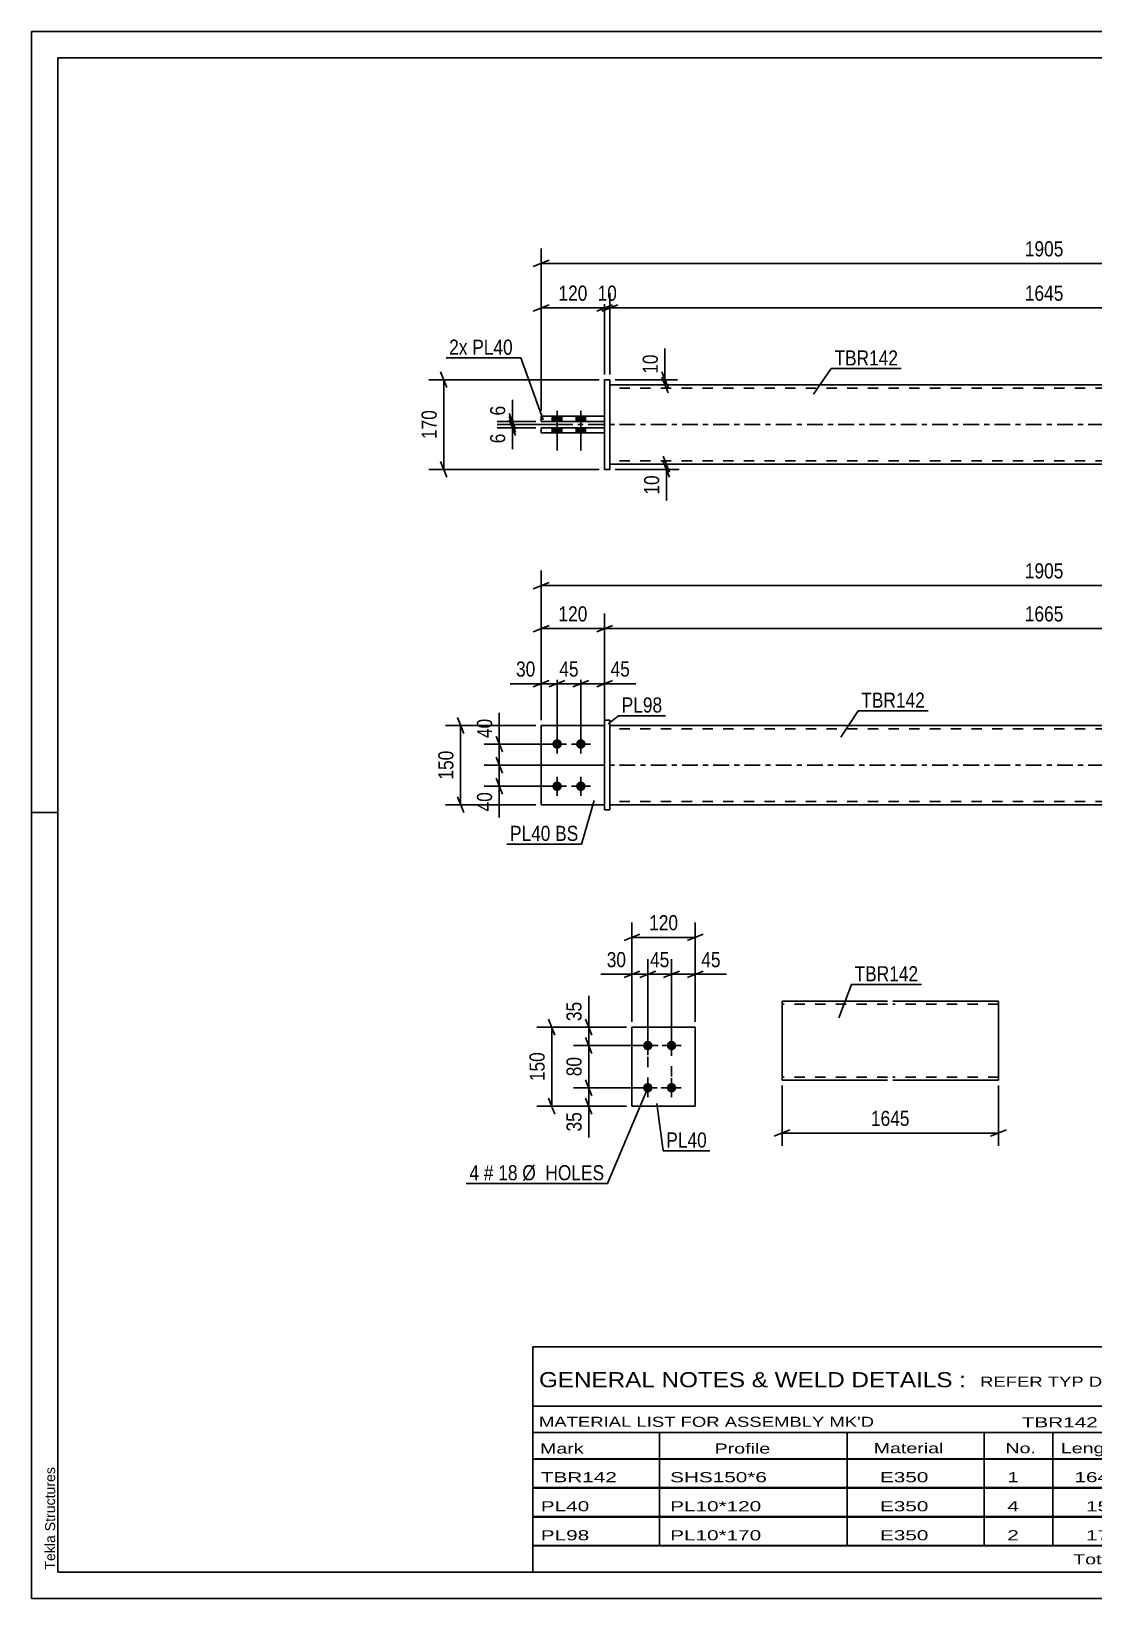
# Model space of a CAD drawing. Header units: millimetres. Extents: x 0 to 420, y 0 to 297.
# Drawn here: x 0 to 201.2, y 0 to 297 of the extents above; entities that cross this region are included whole.
import ezdxf

# ---------------------------------------------------------------- set-up
doc = ezdxf.new("R2010")
doc.units = ezdxf.units.MM
doc.linetypes.add('DXK_LINE_DOT2', pattern=[3.9198, 1.9599, -1.9599])
doc.linetypes.add('DXK_LINE_DOT3', pattern=[5.9187, 2.979, -0.9799, 0.9799, -0.9799])
doc.styles.add('Arial', font='ARIAL.TTF', dxfattribs={"height": 0.2})
doc.styles.add('Arial Narrow', font='ARIALN.TTF', dxfattribs={"height": 0.2})

# ---------------------------------------------------------------- blocks, each defined once
blk = doc.blocks.new('Unknown-580573102-1163')
at = {"color": 5, "linetype": 'Continuous'}
for p, q in [((420, 297), (0, 297)), ((0, 297), (0, 0)), ((0, 292), (0, 297)), ((415, 292), (5, 292)), ((5, 292), (5, 5)), ((5, 149), (0, 149)), ((0, 0), (0, 5)), ((5, 5), (415, 5)), ((0, 0), (420, 0))]:
    blk.add_line(p, q, dxfattribs=at)
at = {"color": 174, "linetype": 'Continuous', "style": 'Arial'}
blk.add_text('Tekla Structures', height=1.9102, rotation=90, dxfattribs=at).set_placement((4.5, 5.5))
blk = doc.blocks.new('Part-580573102-1794 - 1738')
at = {"color": 2, "linetype": 'Continuous'}
for p, q in [((96.58, 165.45), (108.58, 165.45)), ((96.58, 165.45), (96.58, 150.45)), ((108.58, 150.45), (96.58, 150.45)), ((96.58, 150.45), (96.58, 150.45))]:
    blk.add_line(p, q, dxfattribs=at)
at = {"color": 7, "linetype": 'DXK_LINE_DOT2'}
for p, q in [((96.58, 165.45), (108.58, 165.45)), ((108.58, 165.45), (108.58, 165.45)), ((108.58, 165.45), (108.58, 150.45)), ((96.58, 150.45), (108.58, 150.45))]:
    blk.add_line(p, q, dxfattribs=at)
blk = doc.blocks.new('Part-580573102-1799 - 1738')
at = {"color": 2, "linetype": 'Continuous'}
for p, q in [((108.58, 166.46), (109.58, 166.46)), ((109.58, 166.45), (108.58, 166.45)), ((108.58, 166.45), (108.58, 149.45)), ((109.58, 166.45), (109.58, 149.45)), ((108.58, 149.45), (109.58, 149.45))]:
    blk.add_line(p, q, dxfattribs=at)
at = {"color": 7, "linetype": 'DXK_LINE_DOT2'}
for p, q in [((108.58, 166.45), (108.58, 166.46)), ((108.58, 166.46), (108.58, 166.45)), ((109.58, 166.46), (109.58, 166.45)), ((108.58, 149.46), (109.58, 149.46))]:
    blk.add_line(p, q, dxfattribs=at)
blk = doc.blocks.new('Part-580573102-1789 - 1738')
at = {"color": 7, "linetype": 'DXK_LINE_DOT2'}
for p, q in [((96.58, 165.45), (108.58, 165.45)), ((96.58, 165.45), (108.58, 165.45)), ((96.58, 150.45), (96.58, 165.45)), ((108.58, 165.45), (108.58, 165.45)), ((108.58, 165.45), (108.58, 150.45)), ((96.58, 150.45), (108.58, 150.45)), ((108.58, 150.45), (96.58, 150.45)), ((96.58, 150.45), (96.58, 150.45))]:
    blk.add_line(p, q, dxfattribs=at)
blk = doc.blocks.new('Part-580573102-1804 - 1738')
at = {"color": 2, "linetype": 'Continuous'}
for p, q in [((109.58, 165.45), (274.09, 165.45)), ((109.58, 150.45), (274.09, 150.45))]:
    blk.add_line(p, q, dxfattribs=at)
at = {"color": 7, "linetype": 'DXK_LINE_DOT2'}
for p, q in [((109.58, 150.45), (109.58, 165.45)), ((274.09, 164.85), (109.58, 164.85)), ((274.09, 150.45), (274.09, 165.45)), ((274.09, 151.05), (109.58, 151.05))]:
    blk.add_line(p, q, dxfattribs=at)
at = {"color": 7, "linetype": 'DXK_LINE_DOT3'}
blk.add_line((99.58, 157.95), (284.09, 157.95), dxfattribs=at)
blk = doc.blocks.new('Bolt-580573102-1806 - 1738')
at = {"linetype": 'Continuous'}
for points in [[(99.58, 162.85), (99.77, 162.83), (99.95, 162.78), (100.11, 162.68), (100.25, 162.56), (100.36, 162.4), (100.44, 162.23), (100.48, 162.05), (100.48, 161.86), (100.44, 161.68), (100.36, 161.5), (100.25, 161.35), (100.11, 161.23), (99.95, 161.13), (99.77, 161.07), (99.58, 161.05), (99.4, 161.07), (99.22, 161.13), (99.05, 161.23), (98.91, 161.35), (98.8, 161.5), (98.73, 161.68), (98.69, 161.86), (98.69, 162.05), (98.73, 162.23), (98.8, 162.4), (98.91, 162.56), (99.05, 162.68), (99.22, 162.78), (99.4, 162.83)], [(104.08, 162.85), (104.27, 162.83), (104.45, 162.78), (104.61, 162.68), (104.75, 162.56), (104.86, 162.4), (104.94, 162.23), (104.98, 162.05), (104.98, 161.86), (104.94, 161.68), (104.86, 161.5), (104.75, 161.35), (104.61, 161.23), (104.45, 161.13), (104.27, 161.07), (104.08, 161.05), (103.9, 161.07), (103.72, 161.13), (103.55, 161.23), (103.41, 161.35), (103.3, 161.5), (103.23, 161.68), (103.19, 161.86), (103.19, 162.05), (103.23, 162.23), (103.3, 162.4), (103.41, 162.56), (103.55, 162.68), (103.72, 162.78), (103.9, 162.83)], [(99.58, 154.85), (99.77, 154.83), (99.95, 154.78), (100.11, 154.68), (100.25, 154.56), (100.36, 154.4), (100.44, 154.23), (100.48, 154.05), (100.48, 153.86), (100.44, 153.68), (100.36, 153.5), (100.25, 153.35), (100.11, 153.23), (99.95, 153.13), (99.77, 153.07), (99.58, 153.05), (99.4, 153.07), (99.22, 153.13), (99.05, 153.23), (98.91, 153.35), (98.8, 153.5), (98.73, 153.68), (98.69, 153.86), (98.69, 154.05), (98.73, 154.23), (98.8, 154.4), (98.91, 154.56), (99.05, 154.68), (99.22, 154.78), (99.4, 154.83)], [(104.08, 154.85), (104.27, 154.83), (104.45, 154.78), (104.61, 154.68), (104.75, 154.56), (104.86, 154.4), (104.94, 154.23), (104.98, 154.05), (104.98, 153.86), (104.94, 153.68), (104.86, 153.5), (104.75, 153.35), (104.61, 153.23), (104.45, 153.13), (104.27, 153.07), (104.08, 153.05), (103.9, 153.07), (103.72, 153.13), (103.55, 153.23), (103.41, 153.35), (103.3, 153.5), (103.23, 153.68), (103.19, 153.86), (103.19, 154.05), (103.23, 154.23), (103.3, 154.4), (103.41, 154.56), (103.55, 154.68), (103.72, 154.78), (103.9, 154.83)]]:
    blk.add_hatch(color=1, dxfattribs=at).paths.add_polyline_path(points)
at = {"color": 1, "linetype": 'Continuous'}
for p, q in [((99.58, 160.15), (99.58, 163.75)), ((104.08, 160.15), (104.08, 163.75)), ((101.38, 161.95), (97.78, 161.95)), ((105.88, 161.95), (102.28, 161.95)), ((99.58, 152.15), (99.58, 155.75)), ((104.08, 152.15), (104.08, 155.75)), ((101.38, 153.95), (97.78, 153.95)), ((105.88, 153.95), (102.28, 153.95))]:
    blk.add_line(p, q, dxfattribs=at)
blk = doc.blocks.new('Part-580573102-1445 - 1390')
at = {"color": 2, "linetype": 'Continuous'}
for p, q in [((109.58, 229.99), (274.09, 229.99)), ((274.09, 214.99), (109.58, 214.99))]:
    blk.add_line(p, q, dxfattribs=at)
at = {"color": 7, "linetype": 'DXK_LINE_DOT2'}
for p, q in [((109.58, 214.99), (109.58, 229.99)), ((274.09, 229.39), (109.58, 229.39)), ((274.09, 229.99), (274.09, 214.99)), ((274.09, 215.59), (109.58, 215.59))]:
    blk.add_line(p, q, dxfattribs=at)
at = {"color": 7, "linetype": 'DXK_LINE_DOT3'}
blk.add_line((99.58, 222.49), (284.09, 222.49), dxfattribs=at)
blk = doc.blocks.new('Bolt-580573102-1429 - 1390')
at = {"linetype": 'Continuous'}
for points in [[(98.68, 223.09), (100.48, 223.09), (100.48, 224.09), (98.68, 224.09)], [(98.68, 223.09), (100.48, 223.09), (100.48, 224.09), (98.68, 224.09)], [(103.18, 223.09), (104.98, 223.09), (104.98, 224.09), (103.18, 224.09)], [(103.18, 223.09), (104.98, 223.09), (104.98, 224.09), (103.18, 224.09)], [(98.68, 220.89), (100.48, 220.89), (100.48, 221.89), (98.68, 221.89)], [(98.68, 220.89), (100.48, 220.89), (100.48, 221.89), (98.68, 221.89)], [(103.18, 220.89), (104.98, 220.89), (104.98, 221.89), (103.18, 221.89)], [(103.18, 220.89), (104.98, 220.89), (104.98, 221.89), (103.18, 221.89)]]:
    blk.add_hatch(color=1, dxfattribs=at).paths.add_polyline_path(points)
at = {"color": 1, "linetype": 'Continuous'}
for p, q in [((98.68, 224.09), (98.68, 223.09)), ((98.68, 224.09), (98.68, 223.09)), ((99.58, 225.09), (99.58, 217.59)), ((99.58, 225.09), (99.58, 217.59)), ((100.48, 224.09), (100.48, 223.09)), ((100.48, 224.09), (100.48, 223.09)), ((103.18, 224.09), (103.18, 223.09)), ((103.18, 224.09), (103.18, 223.09)), ((104.08, 225.09), (104.08, 217.59)), ((104.08, 225.09), (104.08, 217.59)), ((104.98, 224.09), (104.98, 223.09)), ((104.98, 224.09), (104.98, 223.09)), ((98.68, 221.89), (98.68, 220.89)), ((98.68, 221.89), (98.68, 220.89)), ((100.48, 221.89), (100.48, 220.89)), ((100.48, 221.89), (100.48, 220.89)), ((103.18, 221.89), (103.18, 220.89)), ((103.18, 221.89), (103.18, 220.89)), ((104.98, 221.89), (104.98, 220.89)), ((104.98, 221.89), (104.98, 220.89))]:
    blk.add_line(p, q, dxfattribs=at)
blk = doc.blocks.new('Part-580573102-1446 - 1390')
at = {"color": 2, "linetype": 'Continuous'}
for p, q in [((109.58, 230.99), (108.58, 230.99)), ((108.58, 230.99), (109.58, 230.99)), ((108.58, 213.99), (108.58, 230.99)), ((109.58, 230.99), (109.58, 213.99)), ((109.58, 213.99), (108.58, 213.99))]:
    blk.add_line(p, q, dxfattribs=at)
at = {"color": 7, "linetype": 'DXK_LINE_DOT2'}
for p, q in [((108.58, 230.99), (108.58, 230.99)), ((108.58, 230.99), (108.58, 230.99)), ((109.58, 230.99), (109.58, 230.99)), ((109.58, 230.99), (109.58, 230.99)), ((108.58, 213.99), (109.58, 213.99)), ((108.58, 213.99), (108.58, 213.99))]:
    blk.add_line(p, q, dxfattribs=at)
blk = doc.blocks.new('Part-580573102-1451 - 1390')
at = {"color": 2, "linetype": 'Continuous'}
for p, q in [((96.58, 221.89), (108.58, 221.89)), ((96.58, 221.89), (108.58, 221.89)), ((96.58, 220.89), (96.58, 221.89)), ((96.58, 220.89), (108.58, 220.89))]:
    blk.add_line(p, q, dxfattribs=at)
at = {"color": 7, "linetype": 'DXK_LINE_DOT2'}
for p, q in [((96.58, 221.89), (96.58, 221.89)), ((96.58, 221.89), (96.58, 221.89)), ((96.58, 220.89), (108.58, 220.89)), ((108.58, 221.89), (108.58, 220.89))]:
    blk.add_line(p, q, dxfattribs=at)
blk = doc.blocks.new('Part-580573102-1456 - 1390')
at = {"color": 2, "linetype": 'Continuous'}
for p, q in [((96.58, 224.09), (108.58, 224.09)), ((96.58, 224.09), (108.58, 224.09)), ((96.58, 224.09), (96.58, 223.09)), ((96.58, 223.09), (108.58, 223.09))]:
    blk.add_line(p, q, dxfattribs=at)
at = {"color": 7, "linetype": 'DXK_LINE_DOT2'}
for p, q in [((96.58, 224.09), (96.58, 224.09)), ((96.58, 224.09), (96.58, 224.09)), ((96.58, 223.09), (108.58, 223.09)), ((108.58, 224.09), (108.58, 223.09))]:
    blk.add_line(p, q, dxfattribs=at)
blk = doc.blocks.new('Bolt-580573102-2158 - 2123')
at = {"linetype": 'Continuous'}
for points in [[(116.76, 103.91), (116.58, 103.93), (116.4, 103.99), (116.24, 104.09), (116.1, 104.21), (115.98, 104.36), (115.91, 104.54), (115.87, 104.72), (115.87, 104.91), (115.91, 105.09), (115.98, 105.26), (116.1, 105.42), (116.24, 105.54), (116.4, 105.64), (116.58, 105.69), (116.76, 105.71), (116.95, 105.69), (117.13, 105.64), (117.29, 105.54), (117.43, 105.42), (117.54, 105.26), (117.62, 105.09), (117.66, 104.91), (117.66, 104.72), (117.62, 104.54), (117.54, 104.36), (117.43, 104.21), (117.29, 104.09), (117.13, 103.99), (116.95, 103.93)], [(121.26, 103.91), (121.08, 103.93), (120.9, 103.99), (120.74, 104.09), (120.6, 104.21), (120.48, 104.36), (120.41, 104.54), (120.37, 104.72), (120.37, 104.91), (120.41, 105.09), (120.48, 105.26), (120.6, 105.42), (120.74, 105.54), (120.9, 105.64), (121.08, 105.69), (121.26, 105.71), (121.45, 105.69), (121.63, 105.64), (121.79, 105.54), (121.93, 105.42), (122.04, 105.26), (122.12, 105.09), (122.16, 104.91), (122.16, 104.72), (122.12, 104.54), (122.04, 104.36), (121.93, 104.21), (121.79, 104.09), (121.63, 103.99), (121.45, 103.93)], [(116.76, 95.91), (116.58, 95.93), (116.4, 95.99), (116.24, 96.09), (116.1, 96.21), (115.98, 96.36), (115.91, 96.54), (115.87, 96.72), (115.87, 96.91), (115.91, 97.09), (115.98, 97.26), (116.1, 97.42), (116.24, 97.54), (116.4, 97.64), (116.58, 97.69), (116.76, 97.71), (116.95, 97.69), (117.13, 97.64), (117.29, 97.54), (117.43, 97.42), (117.54, 97.26), (117.62, 97.09), (117.66, 96.91), (117.66, 96.72), (117.62, 96.54), (117.54, 96.36), (117.43, 96.21), (117.29, 96.09), (117.13, 95.99), (116.95, 95.93)], [(121.26, 95.91), (121.08, 95.93), (120.9, 95.99), (120.74, 96.09), (120.6, 96.21), (120.48, 96.36), (120.41, 96.54), (120.37, 96.72), (120.37, 96.91), (120.41, 97.09), (120.48, 97.26), (120.6, 97.42), (120.74, 97.54), (120.9, 97.64), (121.08, 97.69), (121.26, 97.71), (121.45, 97.69), (121.63, 97.64), (121.79, 97.54), (121.93, 97.42), (122.04, 97.26), (122.12, 97.09), (122.16, 96.91), (122.16, 96.72), (122.12, 96.54), (122.04, 96.36), (121.93, 96.21), (121.79, 96.09), (121.63, 95.99), (121.45, 95.93)]]:
    blk.add_hatch(color=1, dxfattribs=at).paths.add_polyline_path(points)
at = {"color": 1, "linetype": 'Continuous'}
for p, q in [((118.56, 104.81), (114.96, 104.81)), ((116.76, 103.01), (116.76, 106.61)), ((123.06, 104.81), (119.46, 104.81)), ((121.26, 103.01), (121.26, 106.61)), ((116.76, 95.01), (116.76, 98.61)), ((121.26, 95.01), (121.26, 98.61)), ((118.56, 96.81), (114.96, 96.81)), ((123.06, 96.81), (119.46, 96.81))]:
    blk.add_line(p, q, dxfattribs=at)
blk = doc.blocks.new('Part-580573102-2163 - 2123')
at = {"color": 2, "linetype": 'Continuous'}
for p, q in [((113.76, 108.31), (125.76, 108.31)), ((113.76, 93.31), (113.76, 108.31)), ((125.76, 108.31), (125.76, 108.31)), ((125.76, 108.31), (125.76, 93.31)), ((125.76, 93.31), (113.76, 93.31)), ((113.76, 93.31), (113.76, 93.31))]:
    blk.add_line(p, q, dxfattribs=at)
at = {"color": 7, "linetype": 'DXK_LINE_DOT2'}
for p, q in [((113.76, 108.31), (125.76, 108.31)), ((113.76, 93.31), (125.76, 93.31)), ((113.76, 93.31), (113.76, 93.31))]:
    blk.add_line(p, q, dxfattribs=at)
blk = doc.blocks.new('Part-580573102-2321 - 2313')
at = {"color": 2, "linetype": 'Continuous'}
for p, q in [((142.19, 98.32), (142.19, 113.23)), ((142.19, 113.23), (162.19, 113.23)), ((163.19, 113.23), (183.19, 113.23)), ((183.19, 113.23), (183.19, 113.14)), ((183.19, 113.14), (183.19, 112.03)), ((183.19, 98.23), (183.19, 112.03)), ((142.19, 98.23), (142.19, 98.32)), ((162.19, 98.23), (142.19, 98.23)), ((183.19, 98.23), (163.19, 98.23))]:
    blk.add_line(p, q, dxfattribs=at)
at = {"color": 7, "linetype": 'DXK_LINE_DOT2'}
for p, q in [((183.19, 112.03), (183.19, 112.88)), ((162.19, 112.63), (142.19, 112.63)), ((183.19, 112.63), (163.19, 112.63)), ((142.19, 98.83), (142.19, 98.88)), ((162.19, 98.83), (142.19, 98.83)), ((142.19, 98.23), (142.19, 98.23)), ((183.19, 98.83), (163.19, 98.83)), ((183.19, 98.83), (183.19, 98.88))]:
    blk.add_line(p, q, dxfattribs=at)
blk = doc.blocks.new('Rectangle-580573102-2273 - 2123')
at = {"color": 1, "linetype": 'DXK_LINE_DOT2'}
blk.add_lwpolyline([(116.76, 104.81), (121.26, 104.81), (121.26, 96.81), (116.76, 96.81), (116.76, 104.81)], close=True, dxfattribs=at)
blk = doc.blocks.new('StraightDimension-580573102-1914 - 1738')
at = {"color": 7, "linetype": 'Continuous'}
for p, q in [((110.08, 184.43), (107.08, 183.23)), ((108.58, 158.95), (108.58, 186.68)), ((273.59, 183.23), (276.59, 184.43)), ((275.09, 166.45), (275.09, 186.68)), ((108.58, 183.83), (275.09, 183.83))]:
    blk.add_line(p, q, dxfattribs=at)
at = {"color": 0}
blk.add_wipeout([(196.09, 184.58), (196.09, 188.78), (187.58, 188.78), (187.58, 184.58)], dxfattribs=at)
at = {"color": 3, "style": 'Arial Narrow'}
blk.add_text('1665', height=2.863, dxfattribs=at).set_placement((188.18, 185.18))
blk = doc.blocks.new('StraightDimension-580573102-1991 - 1738')
at = {"color": 7, "linetype": 'Continuous'}
for p, q in [((107.58, 157.95), (85.77, 157.95)), ((88.02, 159.45), (89.22, 156.45)), ((88.62, 153.95), (88.62, 157.95)), ((89.22, 152.45), (88.02, 155.45)), ((98.58, 153.95), (85.77, 153.95))]:
    blk.add_line(p, q, dxfattribs=at)
at = {"color": 0}
blk.add_wipeout([(87.87, 153.43), (83.67, 153.43), (83.67, 148.57), (87.87, 148.57)], dxfattribs=at)
at = {"color": 7, "linetype": 'Continuous'}
blk.add_line((88.62, 153.95), (88.62, 148.05), dxfattribs=at)
blk.add_line((88.62, 153.95), (88.62, 148.05), dxfattribs=at)
at = {"color": 3, "style": 'Arial Narrow'}
blk.add_text('40', height=2.863, rotation=90.0002, dxfattribs=at).set_placement((87.27, 149.17))
blk = doc.blocks.new('StraightDimension-580573102-1974 - 1738')
at = {"color": 7, "linetype": 'Continuous'}
for p, q in [((104.08, 162.95), (104.08, 176.23)), ((108.58, 166.45), (108.58, 176.23)), ((102.58, 172.78), (105.58, 173.98)), ((104.08, 173.38), (108.58, 173.38)), ((110.08, 173.98), (107.08, 172.78))]:
    blk.add_line(p, q, dxfattribs=at)
at = {"color": 0}
blk.add_wipeout([(113.96, 174.13), (113.96, 178.33), (109.11, 178.33), (109.11, 174.13)], dxfattribs=at)
at = {"color": 7, "linetype": 'Continuous'}
blk.add_line((108.58, 173.38), (114.49, 173.38), dxfattribs=at)
blk.add_line((108.58, 173.38), (114.49, 173.38), dxfattribs=at)
at = {"color": 3, "style": 'Arial Narrow'}
blk.add_text('45', height=2.863, dxfattribs=at).set_placement((109.71, 174.73))
blk = doc.blocks.new('StraightDimension-580573102-2000 - 1738')
at = {"color": 7, "linetype": 'Continuous'}
for p, q in [((88.02, 163.45), (89.22, 160.45)), ((98.58, 161.95), (85.77, 161.95)), ((88.62, 157.95), (88.62, 161.95)), ((107.58, 157.95), (85.77, 157.95)), ((89.22, 156.45), (88.02, 159.45))]:
    blk.add_line(p, q, dxfattribs=at)
at = {"color": 0}
blk.add_wipeout([(87.87, 167.34), (83.67, 167.34), (83.67, 162.48), (87.87, 162.48)], dxfattribs=at)
at = {"color": 7, "linetype": 'Continuous'}
blk.add_line((88.62, 161.95), (88.62, 167.86), dxfattribs=at)
blk.add_line((88.62, 161.95), (88.62, 167.86), dxfattribs=at)
at = {"color": 3, "style": 'Arial Narrow'}
blk.add_text('40', height=2.863, rotation=90.0002, dxfattribs=at).set_placement((87.27, 163.08))
blk = doc.blocks.new('StraightDimension-580573102-1856 - 1738')
at = {"color": 7, "linetype": 'Continuous'}
for p, q in [((96.58, 166.45), (96.58, 194.83)), ((287.09, 166.45), (287.09, 194.83)), ((98.08, 192.58), (95.08, 191.38)), ((96.58, 191.98), (287.09, 191.98)), ((285.59, 191.38), (288.59, 192.58))]:
    blk.add_line(p, q, dxfattribs=at)
at = {"color": 0}
blk.add_wipeout([(196.09, 192.73), (196.09, 196.93), (187.58, 196.93), (187.58, 192.73)], dxfattribs=at)
at = {"color": 3, "style": 'Arial Narrow'}
blk.add_text('1905', height=2.863, dxfattribs=at).set_placement((188.18, 193.33))
blk = doc.blocks.new('StraightDimension-580573102-1929 - 1738')
at = {"color": 7, "linetype": 'Continuous'}
for p, q in [((95.08, 183.23), (98.08, 184.43)), ((96.58, 166.45), (96.58, 186.68)), ((110.08, 184.43), (107.08, 183.23)), ((108.58, 158.95), (108.58, 186.68)), ((96.58, 183.83), (108.58, 183.83))]:
    blk.add_line(p, q, dxfattribs=at)
at = {"color": 0}
blk.add_wipeout([(105.93, 184.58), (105.93, 188.78), (99.24, 188.78), (99.24, 184.58)], dxfattribs=at)
at = {"color": 3, "style": 'Arial Narrow'}
blk.add_text('120', height=2.863, dxfattribs=at).set_placement((99.84, 185.18))
blk = doc.blocks.new('StraightDimension-580573102-1945 - 1738')
at = {"color": 7, "linetype": 'Continuous'}
for p, q in [((96.58, 166.45), (96.58, 176.23)), ((99.58, 162.95), (99.58, 176.23)), ((95.08, 172.78), (98.08, 173.98)), ((96.58, 173.38), (99.58, 173.38)), ((101.08, 173.98), (98.08, 172.78))]:
    blk.add_line(p, q, dxfattribs=at)
at = {"color": 0}
blk.add_wipeout([(96.06, 174.13), (96.06, 178.33), (91.2, 178.33), (91.2, 174.13)], dxfattribs=at)
at = {"color": 7, "linetype": 'Continuous'}
blk.add_line((96.58, 173.38), (90.68, 173.38), dxfattribs=at)
blk.add_line((96.58, 173.38), (90.68, 173.38), dxfattribs=at)
at = {"color": 3, "style": 'Arial Narrow'}
blk.add_text('30', height=2.863, dxfattribs=at).set_placement((91.8, 174.73))
blk = doc.blocks.new('StraightDimension-580573102-1961 - 1738')
at = {"color": 7, "linetype": 'Continuous'}
for p, q in [((99.58, 162.95), (99.58, 176.23)), ((104.08, 162.95), (104.08, 176.23)), ((98.08, 172.78), (101.08, 173.98)), ((99.58, 173.38), (104.08, 173.38)), ((105.58, 173.98), (102.58, 172.78))]:
    blk.add_line(p, q, dxfattribs=at)
at = {"color": 0}
blk.add_wipeout([(104.26, 174.13), (104.26, 178.33), (99.4, 178.33), (99.4, 174.13)], dxfattribs=at)
at = {"color": 3, "style": 'Arial Narrow'}
blk.add_text('45', height=2.863, dxfattribs=at).set_placement((100, 174.73))
blk = doc.blocks.new('StraightDimension-580573102-2010 - 1738')
at = {"color": 7, "linetype": 'Continuous'}
for p, q in [((81.89, 163.95), (80.69, 166.95)), ((95.58, 165.45), (78.44, 165.45)), ((81.29, 150.45), (81.29, 165.45)), ((80.69, 151.95), (81.89, 148.95)), ((95.58, 150.45), (78.44, 150.45))]:
    blk.add_line(p, q, dxfattribs=at)
at = {"color": 0}
blk.add_wipeout([(80.54, 161.3), (76.34, 161.3), (76.34, 154.61), (80.54, 154.61)], dxfattribs=at)
at = {"color": 3, "style": 'Arial Narrow'}
blk.add_text('150', height=2.863, rotation=90.0002, dxfattribs=at).set_placement((79.94, 155.21))
blk = doc.blocks.new('StraightDimension-580573102-1691 - 1390')
at = {"color": 7, "linetype": 'Continuous'}
for p, q in [((90.51, 223.99), (91.71, 220.99)), ((91.71, 220.39), (90.51, 223.39)), ((100.83, 222.49), (88.26, 222.49)), ((95.58, 221.89), (88.26, 221.89)), ((91.11, 221.89), (91.11, 222.49))]:
    blk.add_line(p, q, dxfattribs=at)
at = {"color": 0}
blk.add_wipeout([(90.36, 221.36), (86.16, 221.36), (86.16, 218.34), (90.36, 218.34)], dxfattribs=at)
at = {"color": 7, "linetype": 'Continuous'}
blk.add_line((91.11, 221.89), (91.11, 217.81), dxfattribs=at)
blk.add_line((91.11, 221.89), (91.11, 217.81), dxfattribs=at)
at = {"color": 3, "style": 'Arial Narrow'}
blk.add_text('6', height=2.86, rotation=90.0002, dxfattribs=at).set_placement((89.76, 218.94))
blk = doc.blocks.new('StraightDimension-580573102-1567 - 1390')
at = {"color": 7, "linetype": 'Continuous'}
for p, q in [((96.58, 225.09), (96.58, 255.86)), ((287.09, 225.09), (287.09, 255.86)), ((98.08, 253.61), (95.08, 252.41)), ((96.58, 253.01), (287.09, 253.01)), ((285.59, 252.41), (288.59, 253.61))]:
    blk.add_line(p, q, dxfattribs=at)
at = {"color": 0}
blk.add_wipeout([(196.09, 253.76), (196.09, 257.96), (187.58, 257.96), (187.58, 253.76)], dxfattribs=at)
at = {"color": 3, "style": 'Arial Narrow'}
blk.add_text('1905', height=2.863, dxfattribs=at).set_placement((188.18, 254.36))
blk = doc.blocks.new('StraightDimension-580573102-1588 - 1390')
at = {"color": 7, "linetype": 'Continuous'}
for p, q in [((96.58, 225.09), (96.58, 247.45)), ((108.58, 231.99), (108.58, 247.45)), ((95.08, 244), (98.08, 245.2)), ((96.58, 244.6), (108.58, 244.6)), ((110.08, 245.2), (107.08, 244))]:
    blk.add_line(p, q, dxfattribs=at)
at = {"color": 0}
blk.add_wipeout([(105.93, 245.35), (105.93, 249.55), (99.24, 249.55), (99.24, 245.35)], dxfattribs=at)
at = {"color": 3, "style": 'Arial Narrow'}
blk.add_text('120', height=2.863, dxfattribs=at).set_placement((99.84, 245.95))
blk = doc.blocks.new('StraightDimension-580573102-1598 - 1390')
at = {"color": 7, "linetype": 'Continuous'}
for p, q in [((108.58, 231.99), (108.58, 247.45)), ((109.58, 231.99), (109.58, 247.45)), ((107.08, 244), (110.08, 245.2)), ((111.08, 245.2), (108.08, 244)), ((108.58, 244.6), (109.58, 244.6))]:
    blk.add_line(p, q, dxfattribs=at)
at = {"color": 0}
blk.add_wipeout([(111.51, 245.35), (111.51, 249.55), (106.65, 249.55), (106.65, 245.35)], dxfattribs=at)
at = {"color": 3, "style": 'Arial Narrow'}
blk.add_text('10', height=2.863, dxfattribs=at).set_placement((107.25, 245.95))
blk = doc.blocks.new('StraightDimension-580573102-1608 - 1390')
at = {"color": 7, "linetype": 'Continuous'}
for p, q in [((109.58, 231.99), (109.58, 247.45)), ((274.09, 231.99), (274.09, 247.45)), ((111.08, 245.2), (108.08, 244)), ((109.58, 244.6), (274.09, 244.6)), ((272.59, 244), (275.59, 245.2))]:
    blk.add_line(p, q, dxfattribs=at)
at = {"color": 0}
blk.add_wipeout([(196.09, 245.35), (196.09, 249.55), (187.58, 249.55), (187.58, 245.35)], dxfattribs=at)
at = {"color": 3, "style": 'Arial Narrow'}
blk.add_text('1645', height=2.863, dxfattribs=at).set_placement((188.18, 245.95))
blk = doc.blocks.new('StraightDimension-580573102-1629 - 1390')
at = {"color": 7, "linetype": 'Continuous'}
for p, q in [((110.58, 214.99), (122.68, 214.99)), ((110.58, 213.99), (122.68, 213.99)), ((119.68, 216.49), (120.88, 213.49)), ((120.88, 212.49), (119.68, 215.49)), ((120.28, 213.99), (120.28, 214.99))]:
    blk.add_line(p, q, dxfattribs=at)
at = {"color": 0}
blk.add_wipeout([(119.53, 213.46), (115.33, 213.46), (115.33, 208.61), (119.53, 208.61)], dxfattribs=at)
at = {"color": 7, "linetype": 'Continuous'}
blk.add_line((120.28, 213.99), (120.28, 208.08), dxfattribs=at)
blk.add_line((120.28, 213.99), (120.28, 208.08), dxfattribs=at)
at = {"color": 3, "style": 'Arial Narrow'}
blk.add_text('10', height=2.863, rotation=90.0002, dxfattribs=at).set_placement((118.93, 209.21))
blk = doc.blocks.new('StraightDimension-580573102-1639 - 1390')
at = {"color": 7, "linetype": 'Continuous'}
for p, q in [((119.41, 232.49), (120.61, 229.49)), ((110.58, 230.99), (122.41, 230.99)), ((110.58, 229.99), (122.41, 229.99)), ((120.61, 228.49), (119.41, 231.49)), ((120.01, 229.99), (120.01, 230.99))]:
    blk.add_line(p, q, dxfattribs=at)
at = {"color": 0}
blk.add_wipeout([(119.26, 236.37), (115.06, 236.37), (115.06, 231.51), (119.26, 231.51)], dxfattribs=at)
at = {"color": 7, "linetype": 'Continuous'}
blk.add_line((120.01, 230.99), (120.01, 236.89), dxfattribs=at)
blk.add_line((120.01, 230.99), (120.01, 236.89), dxfattribs=at)
at = {"color": 3, "style": 'Arial Narrow'}
blk.add_text('10', height=2.863, rotation=90.0002, dxfattribs=at).set_placement((118.66, 232.11))
blk = doc.blocks.new('StraightDimension-580573102-1670 - 1390')
at = {"color": 7, "linetype": 'Continuous'}
for p, q in [((78.72, 229.49), (77.52, 232.49)), ((107.58, 230.99), (75.27, 230.99)), ((78.12, 213.99), (78.12, 230.99)), ((107.58, 213.99), (75.27, 213.99)), ((77.52, 215.49), (78.72, 212.49))]:
    blk.add_line(p, q, dxfattribs=at)
at = {"color": 0}
blk.add_wipeout([(77.37, 225.83), (73.17, 225.83), (73.17, 219.14), (77.37, 219.14)], dxfattribs=at)
at = {"color": 3, "style": 'Arial Narrow'}
blk.add_text('170', height=2.863, rotation=90.0002, dxfattribs=at).set_placement((76.77, 219.74))
blk = doc.blocks.new('StraightDimension-580573102-1681 - 1390')
at = {"color": 7, "linetype": 'Continuous'}
for p, q in [((95.58, 223.09), (88.26, 223.09)), ((90.51, 224.59), (91.71, 221.59)), ((91.71, 220.99), (90.51, 223.99)), ((91.11, 222.49), (91.11, 223.09)), ((100.83, 222.49), (88.26, 222.49))]:
    blk.add_line(p, q, dxfattribs=at)
at = {"color": 0}
blk.add_wipeout([(90.36, 226.64), (86.16, 226.64), (86.16, 223.61), (90.36, 223.61)], dxfattribs=at)
at = {"color": 7, "linetype": 'Continuous'}
blk.add_line((91.11, 223.09), (91.11, 227.17), dxfattribs=at)
blk.add_line((91.11, 223.09), (91.11, 227.17), dxfattribs=at)
at = {"color": 3, "style": 'Arial Narrow'}
blk.add_text('6', height=2.86, rotation=90.0002, dxfattribs=at).set_placement((89.76, 224.21))
blk = doc.blocks.new('StraightDimension-580573102-2166 - 2123')
at = {"color": 7, "linetype": 'Continuous'}
for p, q in [((113.76, 109.31), (113.76, 128.16)), ((125.76, 109.31), (125.76, 128.16)), ((112.26, 124.71), (115.26, 125.91)), ((113.76, 125.31), (125.76, 125.31)), ((127.26, 125.91), (124.26, 124.71))]:
    blk.add_line(p, q, dxfattribs=at)
at = {"color": 0}
blk.add_wipeout([(123.11, 126.06), (123.11, 130.26), (116.42, 130.26), (116.42, 126.06)], dxfattribs=at)
at = {"color": 3, "style": 'Arial Narrow'}
blk.add_text('120', height=2.863, dxfattribs=at).set_placement((117.02, 126.66))
blk = doc.blocks.new('StraightDimension-580573102-2183 - 2123')
at = {"color": 7, "linetype": 'Continuous'}
for p, q in [((115.26, 117.71), (118.26, 118.91)), ((116.76, 105.81), (116.76, 121.16)), ((122.76, 118.91), (119.76, 117.71)), ((121.26, 105.81), (121.26, 121.16)), ((116.76, 118.31), (121.26, 118.31))]:
    blk.add_line(p, q, dxfattribs=at)
at = {"color": 0}
blk.add_wipeout([(121.44, 119.06), (121.44, 123.26), (116.59, 123.26), (116.59, 119.06)], dxfattribs=at)
at = {"color": 3, "style": 'Arial Narrow'}
blk.add_text('45', height=2.863, dxfattribs=at).set_placement((117.19, 119.66))
blk = doc.blocks.new('StraightDimension-580573102-2193 - 2123')
at = {"color": 7, "linetype": 'Continuous'}
for p, q in [((112.26, 117.71), (115.26, 118.91)), ((113.76, 109.31), (113.76, 121.16)), ((118.26, 118.91), (115.26, 117.71)), ((116.76, 105.81), (116.76, 121.16)), ((113.76, 118.31), (116.76, 118.31))]:
    blk.add_line(p, q, dxfattribs=at)
at = {"color": 0}
blk.add_wipeout([(113.24, 119.06), (113.24, 123.26), (108.38, 123.26), (108.38, 119.06)], dxfattribs=at)
at = {"color": 7, "linetype": 'Continuous'}
blk.add_line((113.76, 118.31), (107.86, 118.31), dxfattribs=at)
blk.add_line((113.76, 118.31), (107.86, 118.31), dxfattribs=at)
at = {"color": 3, "style": 'Arial Narrow'}
blk.add_text('30', height=2.863, dxfattribs=at).set_placement((108.98, 119.66))
blk = doc.blocks.new('StraightDimension-580573102-2206 - 2123')
at = {"color": 7, "linetype": 'Continuous'}
for p, q in [((119.76, 117.71), (122.76, 118.91)), ((121.26, 105.81), (121.26, 121.16)), ((127.26, 118.91), (124.26, 117.71)), ((125.76, 109.31), (125.76, 121.16)), ((121.26, 118.31), (125.76, 118.31))]:
    blk.add_line(p, q, dxfattribs=at)
at = {"color": 0}
blk.add_wipeout([(131.15, 119.06), (131.15, 123.26), (126.29, 123.26), (126.29, 119.06)], dxfattribs=at)
at = {"color": 7, "linetype": 'Continuous'}
blk.add_line((125.76, 118.31), (131.67, 118.31), dxfattribs=at)
blk.add_line((125.76, 118.31), (131.67, 118.31), dxfattribs=at)
at = {"color": 3, "style": 'Arial Narrow'}
blk.add_text('45', height=2.863, dxfattribs=at).set_placement((126.89, 119.66))
blk = doc.blocks.new('StraightDimension-580573102-2220 - 2123')
at = {"color": 7, "linetype": 'Continuous'}
for p, q in [((112.76, 108.31), (95.72, 108.31)), ((99.17, 106.81), (97.97, 109.81)), ((98.57, 93.31), (98.57, 108.31)), ((112.76, 93.31), (95.72, 93.31)), ((97.97, 94.81), (99.17, 91.81))]:
    blk.add_line(p, q, dxfattribs=at)
at = {"color": 0}
blk.add_wipeout([(97.82, 104.16), (93.62, 104.16), (93.62, 97.47), (97.82, 97.47)], dxfattribs=at)
at = {"color": 3, "style": 'Arial Narrow'}
blk.add_text('150', height=2.863, rotation=90.0002, dxfattribs=at).set_placement((97.22, 98.07))
blk = doc.blocks.new('StraightDimension-580573102-2237 - 2123')
at = {"color": 7, "linetype": 'Continuous'}
for p, q in [((104.97, 98.31), (106.17, 95.31)), ((115.76, 96.81), (102.72, 96.81)), ((105.57, 93.31), (105.57, 96.81)), ((112.76, 93.31), (102.72, 93.31)), ((106.17, 91.81), (104.97, 94.81))]:
    blk.add_line(p, q, dxfattribs=at)
at = {"color": 0}
blk.add_wipeout([(104.82, 92.79), (100.62, 92.79), (100.62, 87.93), (104.82, 87.93)], dxfattribs=at)
at = {"color": 7, "linetype": 'Continuous'}
blk.add_line((105.57, 93.31), (105.57, 87.41), dxfattribs=at)
blk.add_line((105.57, 93.31), (105.57, 87.41), dxfattribs=at)
at = {"color": 3, "style": 'Arial Narrow'}
blk.add_text('35', height=2.863, rotation=90.0002, dxfattribs=at).set_placement((104.22, 88.53))
blk = doc.blocks.new('StraightDimension-580573102-2250 - 2123')
at = {"color": 7, "linetype": 'Continuous'}
for p, q in [((115.76, 104.81), (102.72, 104.81)), ((104.97, 106.31), (106.17, 103.31)), ((105.57, 96.81), (105.57, 104.81)), ((106.17, 95.31), (104.97, 98.31)), ((115.76, 96.81), (102.72, 96.81))]:
    blk.add_line(p, q, dxfattribs=at)
at = {"color": 0}
blk.add_wipeout([(104.82, 103.24), (100.62, 103.24), (100.62, 98.39), (104.82, 98.39)], dxfattribs=at)
at = {"color": 3, "style": 'Arial Narrow'}
blk.add_text('80', height=2.863, rotation=90.0002, dxfattribs=at).set_placement((104.22, 98.99))
blk = doc.blocks.new('StraightDimension-580573102-2260 - 2123')
at = {"color": 7, "linetype": 'Continuous'}
for p, q in [((112.76, 108.31), (102.72, 108.31)), ((104.97, 109.81), (106.17, 106.81)), ((105.57, 104.81), (105.57, 108.31)), ((115.76, 104.81), (102.72, 104.81)), ((106.17, 103.31), (104.97, 106.31))]:
    blk.add_line(p, q, dxfattribs=at)
at = {"color": 0}
blk.add_wipeout([(104.82, 113.69), (100.62, 113.69), (100.62, 108.84), (104.82, 108.84)], dxfattribs=at)
at = {"color": 7, "linetype": 'Continuous'}
blk.add_line((105.57, 108.31), (105.57, 114.22), dxfattribs=at)
blk.add_line((105.57, 108.31), (105.57, 114.22), dxfattribs=at)
at = {"color": 3, "style": 'Arial Narrow'}
blk.add_text('35', height=2.863, rotation=90.0002, dxfattribs=at).set_placement((104.22, 109.44))
blk = doc.blocks.new('StraightDimension-580573102-2325 - 2313')
at = {"color": 7, "linetype": 'Continuous'}
for p, q in [((142.19, 97.23), (142.19, 85.83)), ((183.19, 97.23), (183.19, 85.83)), ((143.69, 88.83), (140.69, 87.63)), ((142.19, 88.23), (183.19, 88.23)), ((181.69, 87.63), (184.69, 88.83))]:
    blk.add_line(p, q, dxfattribs=at)
at = {"color": 0}
blk.add_wipeout([(166.95, 88.98), (166.95, 93.18), (158.43, 93.18), (158.43, 88.98)], dxfattribs=at)
at = {"color": 3, "style": 'Arial Narrow'}
blk.add_text('1645', height=2.863, dxfattribs=at).set_placement((159.03, 89.58))
blk = doc.blocks.new('Unknown-580573102-3655')
at = {"color": 7, "linetype": 'Continuous'}
for p, q in [((95, 47.75), (255, 47.75)), ((95, 36.5), (95, 47.75)), ((255, 47.75), (255, 36.5)), ((95, 36.5), (255, 36.5)), ((95, 36.5), (95, 31.5)), ((255, 36.5), (255, 31.5)), ((95, 31.5), (255, 31.5)), ((95, 31.5), (95, 26.5)), ((119, 31.5), (119, 26.5)), ((154.5, 31.5), (154.5, 26.5)), ((180.5, 31.5), (180.5, 26.5)), ((193.5, 31.5), (193.5, 26.5)), ((211, 31.5), (211, 26.5)), ((233, 31.5), (233, 26.5)), ((255, 31.5), (255, 26.5)), ((95, 26.5), (255, 26.5)), ((95, 26.45), (95, 21.05)), ((95, 26.45), (255, 26.45)), ((119, 26.5), (119, 21)), ((154.5, 26.5), (154.5, 21)), ((180.5, 26.5), (180.5, 21)), ((193.5, 26.5), (193.5, 21)), ((211, 26.5), (211, 21)), ((233, 26.5), (233, 21)), ((255, 26.45), (255, 21.05)), ((95, 21.05), (255, 21.05)), ((95, 20.95), (95, 15.55)), ((95, 20.95), (255, 20.95)), ((119, 21), (119, 15.5)), ((154.5, 21), (154.5, 15.5)), ((180.5, 21), (180.5, 15.5)), ((193.5, 21), (193.5, 15.5)), ((211, 21), (211, 15.5)), ((233, 21), (233, 15.5)), ((255, 20.95), (255, 15.55)), ((95, 15.55), (255, 15.55)), ((95, 15.45), (95, 10.05)), ((95, 15.45), (255, 15.45)), ((119, 15.5), (119, 10)), ((154.5, 15.5), (154.5, 10)), ((180.5, 15.5), (180.5, 10)), ((193.5, 15.5), (193.5, 10)), ((211, 15.5), (211, 10)), ((233, 15.5), (233, 10)), ((255, 15.45), (255, 10.05)), ((95, 10.05), (255, 10.05)), ((95, 10), (255, 10)), ((95, 10), (95, 5)), ((211, 10), (211, 5)), ((233, 10), (233, 5)), ((255, 10), (255, 5)), ((95, 5), (255, 5))]:
    blk.add_line(p, q, dxfattribs=at)
at = {"color": 7, "style": 'Arial Narrow'}
for s, height, width, p in [('GENERAL NOTES & WELD DETAILS :', 2.8633, 1.4, (96.15, 40.06)), ('REFER TYP DRAWING TYP-01', 1.9089, 1.6, (179.7, 40.16)), ("MATERIAL LIST FOR ASSEMBLY MK'D", 1.9089, 1.6, (96.15, 32.56)), ('TBR142', 1.909, 1.794707, (187.59, 32.47)), ('1', 1.91, 1.794707, (217.08, 32.56)), ('No. Required', 1.9089, 1.6, (226.41, 32.56)), ('Mark', 1.909, 1.7, (96.34, 27.5)), ('Profile', 1.909, 1.7, (129.41, 27.5)), ('Material', 1.909, 1.7, (159.54, 27.56)), ('No.', 1.909, 1.7, (184.5, 27.56)), ('Length', 1.909, 1.7, (195, 27.56)), ('Area', 1.909, 1.7, (217.5, 27.56)), ('Weight', 1.909, 1.7, (237, 27.56))]:
    blk.add_text(s, height=height, dxfattribs=dict(at, width=width)).set_placement(p)
at = {"color": 7, "linetype": 'Continuous', "style": 'Arial Narrow'}
for s, height, width, p in [('TBR142', 1.909, 1.794707, (96.5, 22.06)), ('SHS150*6', 1.909, 1.794707, (121, 22.06)), ('E350', 1.909, 1.794707, (160.74, 22.06)), ('1', 1.91, 1.794707, (184.86, 22.06)), ('1645', 1.909, 1.794707, (197.58, 22.06)), ('1.0', 1.909, 1.794707, (221.32, 22.06)), ('44.6', 1.909, 1.794707, (240.14, 22.06)), ('PL40', 1.909, 1.794707, (96.5, 16.56)), ('PL10*120', 1.909, 1.794707, (121, 16.56)), ('E350', 1.909, 1.794707, (160.74, 16.56)), ('4', 1.91, 1.794707, (184.86, 16.56)), ('150', 1.909, 1.794707, (199.77, 16.56)), ('0.0', 1.909, 1.794707, (221.32, 16.56)), ('5.7', 1.909, 1.794707, (242.33, 16.56)), ('PL98', 1.909, 1.794707, (96.5, 11.06)), ('PL10*170', 1.909, 1.794707, (121, 11.06)), ('E350', 1.909, 1.794707, (160.74, 11.06)), ('2', 1.91, 1.794707, (184.86, 11.06)), ('170', 1.909, 1.794707, (199.77, 11.06)), ('0.1', 1.909, 1.794707, (221.32, 11.06)), ('4.5', 1.909, 1.794707, (242.33, 11.06)), ('Total', 1.909, 1.7, (197.33, 6.5)), ('1.3', 1.909, 1.794707, (220.83, 6.5)), ('54.8', 1.909, 1.794707, (240.14, 6.5))]:
    blk.add_text(s, height=height, dxfattribs=dict(at, width=width)).set_placement(p)
blk = doc.blocks.new('Mark-580573102-1795 - 1738')
at = {"color": 0}
blk.add_wipeout([(119.5, 167.92), (119.5, 170.92), (111.82, 170.92), (111.82, 167.92)], dxfattribs=at)
blk.add_wipeout([(119.5, 167.92), (119.5, 170.92), (111.82, 170.92), (111.82, 167.92)], dxfattribs=at)
at = {"color": 30, "linetype": 'Continuous'}
for p, q in [((109.28, 165.77), (111.22, 167.32)), ((111.22, 167.32), (120.1, 167.32))]:
    blk.add_line(p, q, dxfattribs=at)
at = {"color": 3, "style": 'Arial Narrow'}
blk.add_text('PL98', height=2.863, dxfattribs=at).set_placement((111.82, 167.92))
blk = doc.blocks.new('Mark-580573102-1800 - 1738')
at = {"color": 0}
blk.add_wipeout([(169.26, 168.83), (169.26, 171.83), (157.2, 171.83), (157.2, 168.83)], dxfattribs=at)
blk.add_wipeout([(169.26, 168.83), (169.26, 171.83), (157.2, 171.83), (157.2, 168.83)], dxfattribs=at)
at = {"color": 30, "linetype": 'Continuous'}
for p, q in [((153.31, 163.26), (156.6, 168.23)), ((156.6, 168.23), (169.86, 168.23))]:
    blk.add_line(p, q, dxfattribs=at)
at = {"color": 3, "style": 'Arial Narrow'}
blk.add_text('TBR142', height=2.863, dxfattribs=at).set_placement((157.2, 168.83))
blk = doc.blocks.new('MarkSet-580573102-2045 - 1738')
at = {"color": 0}
blk.add_wipeout([(98.32, 143.59), (98.32, 146.59), (90.65, 146.59), (90.65, 143.59)], dxfattribs=at)
blk.add_wipeout([(98.32, 143.59), (98.32, 146.59), (90.65, 146.59), (90.65, 143.59)], dxfattribs=at)
blk.add_wipeout([(103.6, 143.59), (103.6, 146.59), (99.22, 146.59), (99.22, 143.59)], dxfattribs=at)
blk.add_wipeout([(103.6, 143.59), (103.6, 146.59), (99.22, 146.59), (99.22, 143.59)], dxfattribs=at)
at = {"color": 30, "linetype": 'Continuous'}
for p in [(106.63, 151.23), (90.05, 142.99)]:
    blk.add_line(p, (104.2, 142.99), dxfattribs=at)
at = {"color": 3, "style": 'Arial Narrow'}
for s, p in [('PL40', (90.65, 143.59)), ('BS', (99.22, 143.59))]:
    blk.add_text(s, height=2.863, dxfattribs=at).set_placement(p)
blk = doc.blocks.new('Mark-580573102-1441 - 1390')
at = {"color": 0}
blk.add_wipeout([(164.18, 233.68), (164.18, 236.68), (152.12, 236.68), (152.12, 233.68)], dxfattribs=at)
blk.add_wipeout([(164.18, 233.68), (164.18, 236.68), (152.12, 236.68), (152.12, 233.68)], dxfattribs=at)
at = {"color": 30, "linetype": 'Continuous'}
for p, q in [((148.15, 228.23), (151.52, 233.08)), ((151.52, 233.08), (164.78, 233.08))]:
    blk.add_line(p, q, dxfattribs=at)
at = {"color": 3, "style": 'Arial Narrow'}
blk.add_text('TBR142', height=2.863, dxfattribs=at).set_placement((152.12, 233.68))
blk = doc.blocks.new('MarkSet-580573102-1729 - 1390')
at = {"color": 30, "linetype": 'Continuous'}
blk.add_line((96.94, 223.37), (92.69, 235.12), dxfattribs=at)
at = {"color": 0}
blk.add_wipeout([(82.61, 235.72), (82.61, 238.72), (79.14, 238.72), (79.14, 235.72)], dxfattribs=at)
blk.add_wipeout([(82.61, 235.72), (82.61, 238.72), (79.14, 238.72), (79.14, 235.72)], dxfattribs=at)
blk.add_wipeout([(91.19, 235.72), (91.19, 238.72), (83.51, 238.72), (83.51, 235.72)], dxfattribs=at)
blk.add_wipeout([(91.19, 235.72), (91.19, 238.72), (83.51, 238.72), (83.51, 235.72)], dxfattribs=at)
at = {"color": 30, "linetype": 'Continuous'}
blk.add_line((78.54, 235.12), (92.69, 235.12), dxfattribs=at)
at = {"color": 3, "style": 'Arial Narrow'}
for s, p in [('2x', (79.14, 235.72)), ('PL40', (83.51, 235.72))]:
    blk.add_text(s, height=2.863, dxfattribs=at).set_placement(p)
blk = doc.blocks.new('Mark-580573102-2154 - 2123')
at = {"color": 0}
blk.add_wipeout([(84.81, 79.28), (84.81, 82.28), (82.98, 82.28), (82.98, 79.28)], dxfattribs=at)
blk.add_wipeout([(84.81, 79.28), (84.81, 82.28), (82.98, 82.28), (82.98, 79.28)], dxfattribs=at)
blk.add_wipeout([(87.54, 79.28), (87.54, 82.28), (85.71, 82.28), (85.71, 79.28)], dxfattribs=at)
blk.add_wipeout([(87.54, 79.28), (87.54, 82.28), (85.71, 82.28), (85.71, 79.28)], dxfattribs=at)
at = {"color": 3, "style": 'Arial Narrow'}
blk.add_text('4', height=2.86, dxfattribs=at).set_placement((82.98, 79.28))
at = {"color": 0}
blk.add_wipeout([(92.09, 79.28), (92.09, 82.28), (88.44, 82.28), (88.44, 79.28)], dxfattribs=at)
blk.add_wipeout([(92.09, 79.28), (92.09, 82.28), (88.44, 82.28), (88.44, 79.28)], dxfattribs=at)
at = {"color": 3, "style": 'Arial Narrow'}
blk.add_text('#', height=2.86, dxfattribs=at).set_placement((85.71, 79.28))
at = {"color": 0}
blk.add_wipeout([(108.52, 79.28), (108.52, 82.28), (92.99, 82.28), (92.99, 79.28)], dxfattribs=at)
blk.add_wipeout([(108.52, 79.28), (108.52, 82.28), (92.99, 82.28), (92.99, 79.28)], dxfattribs=at)
at = {"color": 7, "linetype": 'Continuous'}
for p in [(116.81, 96.94), (82.38, 78.68)]:
    blk.add_line(p, (109.12, 78.68), dxfattribs=at)
at = {"color": 3, "style": 'Arial Narrow'}
for s, p in [('18', (88.44, 79.28)), ('Ø  HOLES', (92.99, 79.28))]:
    blk.add_text(s, height=2.863, dxfattribs=at).set_placement(p)
blk = doc.blocks.new('Mark-580573102-2159 - 2123')
at = {"color": 0}
blk.add_wipeout([(127.94, 85.48), (127.94, 88.48), (120.27, 88.48), (120.27, 85.48)], dxfattribs=at)
blk.add_wipeout([(127.94, 85.48), (127.94, 88.48), (120.27, 88.48), (120.27, 85.48)], dxfattribs=at)
at = {"color": 30, "linetype": 'Continuous'}
for p, q in [((118.48, 93.84), (119.67, 84.88)), ((119.67, 84.88), (128.54, 84.88))]:
    blk.add_line(p, q, dxfattribs=at)
at = {"color": 3, "style": 'Arial Narrow'}
blk.add_text('PL40', height=2.863, dxfattribs=at).set_placement((120.27, 85.48))
blk = doc.blocks.new('Mark-580573102-2317 - 2313')
at = {"color": 0}
blk.add_wipeout([(167.99, 116.99), (167.99, 119.99), (155.93, 119.99), (155.93, 116.99)], dxfattribs=at)
blk.add_wipeout([(167.99, 116.99), (167.99, 119.99), (155.93, 119.99), (155.93, 116.99)], dxfattribs=at)
at = {"color": 30, "linetype": 'Continuous'}
for p, q in [((152.97, 110.08), (155.33, 116.39)), ((155.33, 116.39), (168.59, 116.39))]:
    blk.add_line(p, q, dxfattribs=at)
at = {"color": 3, "style": 'Arial Narrow'}
blk.add_text('TBR142', height=2.863, dxfattribs=at).set_placement((155.93, 116.99))

msp = doc.modelspace()

# ---------------------------------------------------------------- block references
for name in ['Unknown-580573102-1163', 'Part-580573102-1445 - 1390', 'Part-580573102-1446 - 1390', 'Part-580573102-1456 - 1390', 'Bolt-580573102-1429 - 1390', 'Part-580573102-1451 - 1390', 'Part-580573102-1799 - 1738', 'Part-580573102-1794 - 1738', 'Part-580573102-1789 - 1738', 'Bolt-580573102-1806 - 1738', 'Part-580573102-1804 - 1738', 'Part-580573102-2321 - 2313', 'Part-580573102-2163 - 2123', 'Bolt-580573102-2158 - 2123', 'Rectangle-580573102-2273 - 2123', 'Unknown-580573102-3655']:
    msp.add_blockref(name, (0, 0))

# ---------------------------------------------------------------- next in the draw order: block references
for name in ['StraightDimension-580573102-1691 - 1390', 'StraightDimension-580573102-1629 - 1390', 'StraightDimension-580573102-1914 - 1738', 'StraightDimension-580573102-2166 - 2123', 'Mark-580573102-2317 - 2313', 'StraightDimension-580573102-2325 - 2313', 'Mark-580573102-2159 - 2123']:
    msp.add_blockref(name, (0, 0))

# ---------------------------------------------------------------- next in the draw order: block references
for name in ['StraightDimension-580573102-1567 - 1390', 'StraightDimension-580573102-1974 - 1738', 'StraightDimension-580573102-1991 - 1738', 'StraightDimension-580573102-2183 - 2123']:
    msp.add_blockref(name, (0, 0))

# ---------------------------------------------------------------- next in the draw order: block references
for name in ['StraightDimension-580573102-1588 - 1390', 'StraightDimension-580573102-2000 - 1738', 'StraightDimension-580573102-2193 - 2123', 'StraightDimension-580573102-2206 - 2123']:
    msp.add_blockref(name, (0, 0))

# ---------------------------------------------------------------- next in the draw order: block references
for name in ['StraightDimension-580573102-1598 - 1390', 'StraightDimension-580573102-1856 - 1738', 'StraightDimension-580573102-2220 - 2123']:
    msp.add_blockref(name, (0, 0))

# ---------------------------------------------------------------- next in the draw order: block references
for name in ['StraightDimension-580573102-1608 - 1390', 'StraightDimension-580573102-1929 - 1738', 'Mark-580573102-1800 - 1738', 'StraightDimension-580573102-2237 - 2123']:
    msp.add_blockref(name, (0, 0))

# ---------------------------------------------------------------- next in the draw order: block references
for name in ['StraightDimension-580573102-1639 - 1390', 'Mark-580573102-1441 - 1390', 'StraightDimension-580573102-1670 - 1390', 'StraightDimension-580573102-1945 - 1738', 'Mark-580573102-1795 - 1738', 'StraightDimension-580573102-2250 - 2123']:
    msp.add_blockref(name, (0, 0))

# ---------------------------------------------------------------- next in the draw order: block references
for name in ['StraightDimension-580573102-1681 - 1390', 'StraightDimension-580573102-1961 - 1738', 'StraightDimension-580573102-2010 - 1738', 'StraightDimension-580573102-2260 - 2123', 'Mark-580573102-2154 - 2123']:
    msp.add_blockref(name, (0, 0))

# ---------------------------------------------------------------- next in the draw order: block references
for name in ['MarkSet-580573102-1729 - 1390', 'MarkSet-580573102-2045 - 1738']:
    msp.add_blockref(name, (0, 0))

doc.saveas('drawing.dxf')
